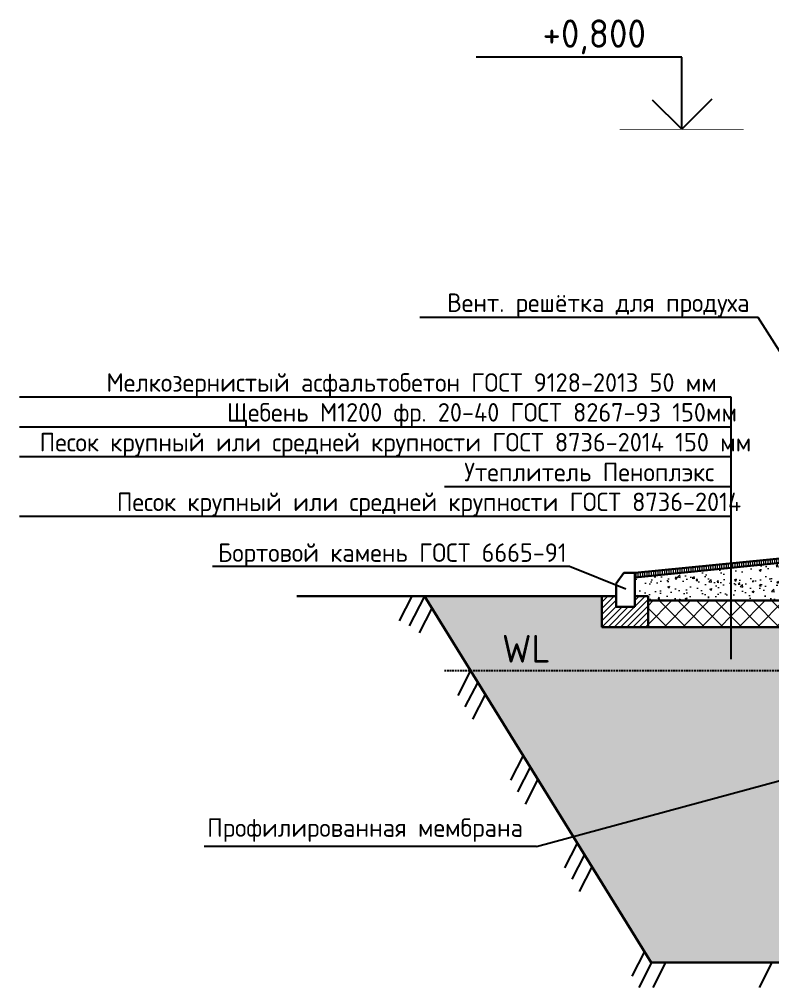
# Model space of a CAD drawing. Header units: millimetres. Extents: x -10163 to 1081624, y -5450 to 230390.
# Drawn here: x 430656 to 433914, y 51827 to 56018 of the extents above; entities that cross this region are included whole.
import ezdxf
from ezdxf.enums import TextEntityAlignment as Align

# ---------------------------------------------------------------- set-up
doc = ezdxf.new("R2010")
doc.units = ezdxf.units.MM
doc.linetypes.add('HIDDEN', pattern=[0.375, 0.25, -0.125])
doc.layers.add('0.3', color=40, linetype='Continuous', lineweight=30)
doc.layers.add('разрез по стене', color=150, linetype='Continuous', lineweight=25)
for name, color, linetype in [('0разрез', 7, 'Continuous'), ('ВЫНОСКИ_Р_СТ', 130, 'Continuous'), ('Фундаменты', 40, 'Continuous')]:
    doc.layers.add(name, color=color, linetype=linetype)
doc.layers.add('0с_штрих', color=140, linetype='Continuous', lineweight=9, transparency=0.2)
doc.styles.add('GOST-2.304_Type-B', font='GOST Common.ttf')
doc.styles.add('ГОСТ', font='GOST Common.ttf', dxfattribs={"height": 400})
doc.styles.add('Чертеж250', font='', dxfattribs={"height": 250})
doc.styles.get('Чертеж250').set_extended_font_data('GOST type B')
pattern_1 = [(45, (337757.384, 41594.08), (-40.411153, 40.411153), []), (135, (337757.384, 41594.08), (-40.411153, -40.411153), [])]

msp = doc.modelspace()

# ---------------------------------------------------------------- hatches: boundary and pattern name
at = {"layer": '0с_штрих'}
h = msp.add_hatch(dxfattribs=at)
h.set_pattern_fill('ANSI31', color=256, scale=3, angle=45)
h.set_pattern_definition([(90, (-106639.373, -934.839), (-9.525, 0), [])])
h.paths.add_polyline_path([(434157.597, 53686.259), (434157.527, 53706.155), (434155.53, 53706.259), (433735.362, 53664.103), (433735.362, 53644.003)])
h.paths.add_polyline_path([(433735.362, 53644.003), (433735.362, 53664.103), (433317.511, 53622.317), (433317.511, 53602.218)])
at = {"layer": '0с_штрих', "ltscale": 10}
h = msp.add_hatch(dxfattribs=at)
h.set_pattern_fill('AR-CONC', color=256, scale=0.5)
h.set_pattern_definition([(50, (-106639.37, -934.84), (91.092334, -7.969543), [9.525, -104.775]), (355, (-106639.37, -934.84), (-17.62171, 95.528423), [7.62, -83.820292]), (100.451445, (-106631.78, -935.5), (73.470624, 87.558876), [8.095004, -89.045122]), (46.1842, (-106639.37, -909.44), (135.53952, -21.021164), [14.2875, -157.1625]), (96.635558, (-106628.08, -911.19), (118.702067, 123.713062), [12.14251, -133.567804]), (351.18415, (-106639.37, -909.44), (118.702067, 123.713062), [11.429984, -125.729866]), (21, (-106626.67, -915.79), (75.807196, -51.132599), [9.525, -104.775]), (326, (-106626.67, -915.79), (30.901014, 92.093983), [7.62, -83.82]), (71.451445, (-106620.355, -920.05), (106.70821, 40.961384), [8.095004, -89.044969]), (37.5, (-106639.373, -934.84), (1.5443016, 42.2775194), [0, -82.804, 0, -85.09, 0, -84.1375]), (7.5, (-106639.373, -934.84), (33.4098313, 50.0902874), [0, -48.514, 0, -80.899, 0, -32.0675]), (327.5, (-106667.694, -934.84), (67.7952976, -2.864372), [0, -31.75, 0, -99.06, 0, -131.445]), (317.5, (-106680.394, -934.84), (74.064591, 12.7132455), [0, -41.275, 0, -65.786, 0, -93.345])])
h.paths.add_polyline_path([(434155.578, 53686.024), (433735.362, 53644.003), (433735.362, 53502.317), (434155.578, 53502.317)])
h.paths.add_polyline_path([(433735.362, 53644.003), (433317.511, 53602.218), (433317.511, 53521.706), (433375.102, 53521.706), (433375.102, 53502.317), (433735.362, 53502.317)])
at = {"layer": '0с_штрих', "transparency": 33554636}
h = msp.add_hatch(dxfattribs=at)
h.set_pattern_fill('AR-SAND', color=256, scale=2, angle=45)
h.set_pattern_definition([(82.5, (-45978.395, -24845), (-71.47627, 66.950698), [0, -77.216, 0, -86.36, 0, -82.55]), (52.5, (-45978.4, -24845), (-37.802186, 164.94657), [0, -41.656, 0, -69.596, 0, -26.67]), (12.5, (-46022.58, -24889.19), (111.659965, 112.066462), [0, -25.4, 0, -91.44, 0, -119.38]), (2.5, (-46022.58, -24889.19), (76.45622, 139.510156), [0, -12.7, 0, -59.944, 0, -68.58])])
h.paths.add_polyline_path([(437153.86, 52282.793), (434517.511, 52282.793), (434517.511, 51935.512), (437153.86, 51935.512)])
h.paths.add_polyline_path([(432407.865, 53521.706), (433175.102, 53521.706), (433175.102, 53387.667), (433375.102, 53387.667), (434155.578, 53387.667), (434155.578, 52281.793), (434517.511, 52282.793), (434518.471, 51935.512), (433388.33, 51932.39)])
at = {"layer": '0с_штрих'}
h = msp.add_hatch(dxfattribs=at)
h.set_pattern_fill('ANSI31', color=256, scale=6)
h.set_pattern_definition([(45, (337757.384, 41594.082), (-13.470384, 13.470384), [])])
h.paths.add_polyline_path([(433237.511, 53475.359), (433237.511, 53521.706), (433175.102, 53521.706), (433175.102, 53387.667), (433375.102, 53387.667), (433375.102, 53521.706), (433317.511, 53521.706), (433317.511, 53475.359)])
h = msp.add_hatch(dxfattribs=at)
h.set_pattern_fill('ANSI37', color=256, scale=18)
h.set_pattern_definition(pattern_1)
h.paths.add_polyline_path([(433636.217, 53502.317), (433375.102, 53502.317), (433375.102, 53387.667), (433601.602, 53387.667, -0.04699185)])
h.paths.add_polyline_path([(433735.362, 53502.317), (433636.217, 53502.317, 0.04699185), (433601.602, 53387.667), (433735.362, 53387.667)])
h = msp.add_hatch(dxfattribs=at)
h.set_pattern_fill('ANSI37', color=256, scale=18)
h.set_pattern_definition(pattern_1)
h.paths.add_polyline_path([(434155.578, 53502.317), (433735.362, 53502.317), (433735.362, 53387.667), (434155.578, 53387.667)])

# ---------------------------------------------------------------- linework, layer by layer
for p, q in [((433520.86, 55854.301), (432631.454, 55854.301)), ((433520.86, 55542.317), (433520.86, 55854.301)), ((433520.86, 55542.317), (433394.978, 55668.2)), ((433520.86, 55542.317), (433653.089, 55674.546)), ((432891.991, 52438.481), (434070.537, 52756.823)), ((432891.991, 52438.481), (431454.391, 52438.481))]:
    msp.add_line(p, q)
at = {"ltscale": 10, "const_width": 2}
msp.add_lwpolyline([(433252.204, 55542.317), (433789.517, 55542.317)], dxfattribs=at)
at = {"layer": '0.3', "color": 0}
for p, q in [((434155.578, 53706.124), (433317.511, 53622.317)), ((434157.578, 53686.224), (433317.511, 53602.218)), ((433317.511, 53622.317), (433317.511, 53521.706)), ((433375.102, 53502.317), (434155.578, 53502.317))]:
    msp.add_line(p, q, dxfattribs=at)
at = {"layer": '0.3'}
for p, q in [((433237.511, 53576.853), (433269.974, 53622.317)), ((433269.974, 53622.317), (433317.511, 53622.317)), ((433317.511, 53622.317), (433317.511, 53475.359)), ((433237.511, 53475.359), (433237.511, 53576.853)), ((432407.865, 53521.706), (431855.622, 53521.706)), ((433175.102, 53521.706), (432407.865, 53521.706)), ((432407.865, 53521.706), (433388.955, 51935.512)), ((433237.511, 53521.706), (433175.102, 53521.706)), ((433175.102, 53521.706), (433175.102, 53387.667)), ((433375.102, 53521.706), (433317.511, 53521.706)), ((433375.102, 53387.667), (433375.102, 53521.706)), ((433317.511, 53475.359), (433237.511, 53475.359)), ((433175.102, 53387.667), (433375.102, 53387.667)), ((433388.955, 51935.512), (437153.86, 51935.512))]:
    msp.add_line(p, q, dxfattribs=at)
msp.add_lwpolyline([(433221.809, 53387.667), (434155.578, 53387.667)], dxfattribs=at)
at = {"layer": '0разрез'}
for p, q in [((433851.758, 54727.838), (432387.952, 54727.838)), ((434177.511, 54213.604), (433851.758, 54727.838))]:
    msp.add_line(p, q, dxfattribs=at)
at = {"layer": '0разрез', "ltscale": 10}
for p, q in [((433035.198, 53650.307), (431490.345, 53650.307)), ((433278.447, 53551.303), (433035.198, 53650.307)), ((433035.198, 53650.307), (433035.198, 53650.307))]:
    msp.add_line(p, q, dxfattribs=at)
at = {"layer": 'ВЫНОСКИ_Р_СТ', "color": 0}
for p, q in [((433735.362, 54382.363), (430655.609, 54382.363)), ((433735.362, 53248.974), (433735.362, 54382.363)), ((433735.362, 54253.195), (430655.609, 54253.195)), ((433735.362, 54124.027), (430655.609, 54124.027)), ((433735.362, 53994.859), (432494.905, 53994.859)), ((433735.362, 53865.691), (430655.609, 53865.691))]:
    msp.add_line(p, q, dxfattribs=at)
at = {"layer": 'разрез по стене'}
for p, q in [((432353.781, 53521.706), (432298.933, 53414.553)), ((432407.865, 53521.706), (432341.789, 53392.617)), ((432440.194, 53469.436), (432385.347, 53362.284)), ((432607.493, 53198.954), (432552.645, 53091.802)), ((432638.162, 53149.369), (432583.314, 53042.217)), ((432671.089, 53096.134), (432616.241, 52988.981)), ((432834.813, 52831.43), (432779.966, 52724.277)), ((432865.483, 52781.845), (432810.635, 52674.692)), ((432898.41, 52728.609), (432843.562, 52621.457)), ((433068.981, 52452.835), (433014.133, 52345.683)), ((433099.65, 52403.25), (433044.802, 52296.098)), ((433132.578, 52350.015), (433077.73, 52242.862)), ((433359.236, 51983.56), (433304.388, 51876.408)), ((433389.905, 51935.512), (433335.058, 51826.823)), ((433450.59, 51935.512), (433395.742, 51826.823)), ((433911.151, 51935.512), (433856.303, 51826.823))]:
    msp.add_line(p, q, dxfattribs=at)
at = {"layer": 'Фундаменты', "linetype": 'HIDDEN', "ltscale": 30}
msp.add_lwpolyline([(434155.578, 53198.836), (432495.244, 53198.836)], dxfattribs=at)

# ---------------------------------------------------------------- texts
at = {"style": 'Чертеж250'}
msp.add_text('+0,800', height=122.4, dxfattribs=at).set_placement((432918.795, 55895.52))
at = {"layer": 'ВЫНОСКИ_Р_СТ', "color": 0}
for s, style, p in [('Вент. решётка для продуха ', 'ГОСТ', (432505.451, 54727.838)), ('Мелкозернистый асфальтобетон ГОСТ 9128-2013 50 мм', 'ГОСТ', (431032.312, 54382.363)), ('Щебень М1200 фр. 20-40 ГОСТ 8267-93 150мм ', 'ГОСТ', (431553.319, 54253.195)), ('Песок крупный или средней крупности ГОСТ 8736-2014 150 мм ', 'ГОСТ', (430743.12, 54124.027)), ('Утеплитель Пеноплэкс', 'ГОСТ', (432579.956, 53994.859)), ('Песок крупный или средней крупности ГОСТ 8736-2014', 'ГОСТ', (431077.345, 53865.691)), ('Бортовой камень ГОСТ 6665-91', 'ГОСТ', (431514.4, 53645.855)), ('Профилированная мембрана', 'GOST-2.304_Type-B', (431468.006, 52455.573))]:
    msp.add_text(s, height=80, dxfattribs=dict(at, style=style)).set_placement(p, align=Align.BOTTOM_LEFT)
at = {"layer": 'Фундаменты', "insert": (432743.366, 53353.712), "char_height": 120, "attachment_point": 1, "style": 'ГОСТ'}
msp.add_mtext_dynamic_manual_height_columns('WL', width=398.83423, gutter_width=400, heights=[0], dxfattribs=at)

doc.saveas('drawing.dxf')
